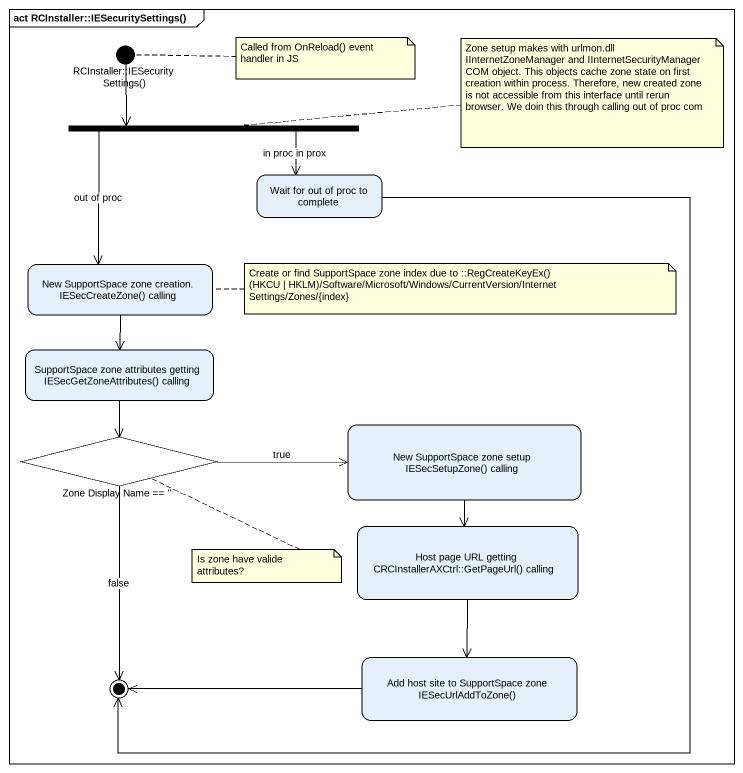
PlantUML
@startuml
mainframe act RCInstaller::IESecuritySettings()
hide empty description
state "RCInstaller::IESecuritySettings()" as RCInstaller <<start>>
state fork1 <<fork>>
state "Wait for out of proc to complete" as Wait_for_out_of_proc_to
state "New SupportSpace zone creation. IESecCreateZone() calling" as New_SupportSpace_zone
state "SupportSpace zone attributes getting IESecGetZoneAttributes() calling" as SupportSpace_zone
state "Zone Display Name == ''" as Zone_Display_Name <<choice>>
state "New SupportSpace zone setup IESecSetupZone() calling" as New_SupportSpace_zone_setup
state "Host page URL getting CRCInstallerAXCtrl::GetPageUrl() calling" as Host_page_URL_getting
state "Add host site to SupportSpace zone IESecUrlAddToZone()" as Add_host_site_to
RCInstaller --> fork1
fork1 --> Wait_for_out_of_proc_to : in proc in prox
fork1 --> New_SupportSpace_zone : out of proc
New_SupportSpace_zone --> SupportSpace_zone
SupportSpace_zone --> Zone_Display_Name
Zone_Display_Name -right-> New_SupportSpace_zone_setup : true
New_SupportSpace_zone_setup --> Host_page_URL_getting
Host_page_URL_getting --> Add_host_site_to
Wait_for_out_of_proc_to --> [*]
Zone_Display_Name --> [*] : false
Add_host_site_to -left-> [*]
note right of RCInstaller : Called from OnReload() event handler in JS
note right of fork1 : Zone setup makes with urlmon.dll IInternetZoneManager and IInternetSecurityManager COM object. This objects cache zone state on first creation within process. Therefore, new created zone is not accessible from this interface until rerun browser. We doin this through calling out of proc com
note right of New_SupportSpace_zone
  Create or find SupportSpace zone index due to ::RegCreateKeyEx()
  (HKCU | HKLM)/Software/Microsoft/Windows/CurrentVersion/Internet Settings/Zones/{index}
end note
note bottom of Zone_Display_Name : Is zone have valide attributes?
@enduml
